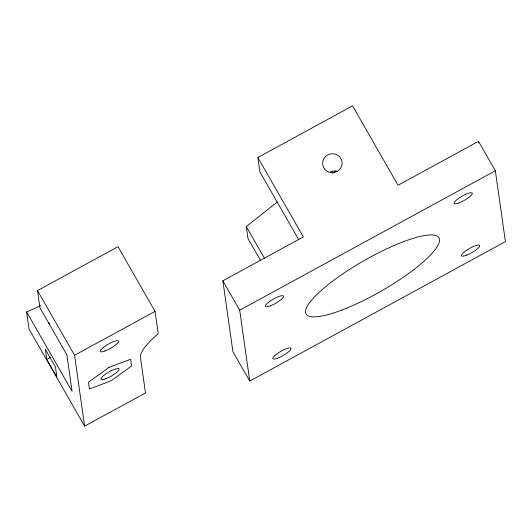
<?xml version="1.0" encoding="UTF-8"?>
<svg xmlns="http://www.w3.org/2000/svg" width="532" height="532" viewBox="0 0 532 532"><rect width="100%" height="100%" fill="white"/><g stroke="black" fill="none" stroke-linecap="round" stroke-linejoin="round"><path stroke-width="0.8" d="M260.348 260.095L247.972 238.476L246.283 226.605L277.405 201.887M257.867 157.505L352.563 105.861L398.029 185.249L478.514 141.352L495.352 170.759L505.4 241.614L249.741 381.065L232.903 351.659L222.855 280.796L303.34 236.9L257.867 157.505L259.915 171.956L298.831 239.905M26.6 311.912L72.066 391.299L66.899 354.837L39.953 307.789L37.513 290.592L117.998 246.695L155.045 311.38L158.21 333.69A76.575 17.483 -29.8 0 0 140.448 357.431L145.482 392.942L84.608 426.139L29.041 329.108L26.6 311.912L40.512 305.834M46.769 359.433L45.333 349.311L55.434 366.954L56.871 377.075L46.769 359.433L50.394 357.457M84.608 426.139L74.56 355.276L155.045 311.38M249.741 381.065L239.693 310.203L495.352 170.759M246.283 226.605L264.444 258.306M222.855 280.796L239.693 310.203M37.513 290.592L74.56 355.276M478.514 141.352L478.74 142.982M330.073 172.082A9.882 9.383 14.8 0 1 337.507 171.424M335.938 171.038A76.568 17.483 -29.8 0 1 332.533 173.259M49.702 323.995A27.844 6.357 -29.8 0 1 48.625 322.698M109.067 367.359L88.458 382.235L89.416 388.985L110.975 380.859L131.584 365.983L130.626 359.233L109.067 367.359M341.344 310.242A76.568 17.483 -29.8 0 0 439.505 239.387A76.568 17.483 -29.8 0 0 336.789 278.096A76.568 17.483 -29.8 0 0 341.344 310.242M270.236 305.9A10.441 2.387 -29.8 0 0 283.623 296.238A10.441 2.387 -29.8 0 0 269.611 301.518A10.441 2.387 -29.8 0 0 270.236 305.9M466.351 255.28A10.441 2.387 -29.8 0 0 479.738 245.618A10.441 2.387 -29.8 0 0 465.726 250.898A10.441 2.387 -29.8 0 0 466.351 255.28M458.936 202.978A10.441 2.387 -29.8 0 0 472.316 193.316A10.441 2.387 -29.8 0 0 458.311 198.596A10.441 2.387 -29.8 0 0 458.936 202.978M277.651 358.202A10.441 2.387 -29.8 0 0 291.037 348.54A10.441 2.387 -29.8 0 0 277.026 353.82A10.441 2.387 -29.8 0 0 277.651 358.202M327.333 171.331A9.742 9.45 -8.1 0 0 342.096 163.277A9.742 9.45 -8.1 0 0 327.639 154.952A9.742 9.45 -8.1 0 0 327.333 171.331M105.103 350.98A10.441 2.387 -29.8 0 0 118.49 341.318A10.441 2.387 -29.8 0 0 104.478 346.598A10.441 2.387 -29.8 0 0 105.103 350.98M105.768 378.791A10.441 2.387 -29.8 0 0 119.155 369.128A10.441 2.387 -29.8 0 0 105.143 374.408A10.441 2.387 -29.8 0 0 105.768 378.791"/></g></svg>
